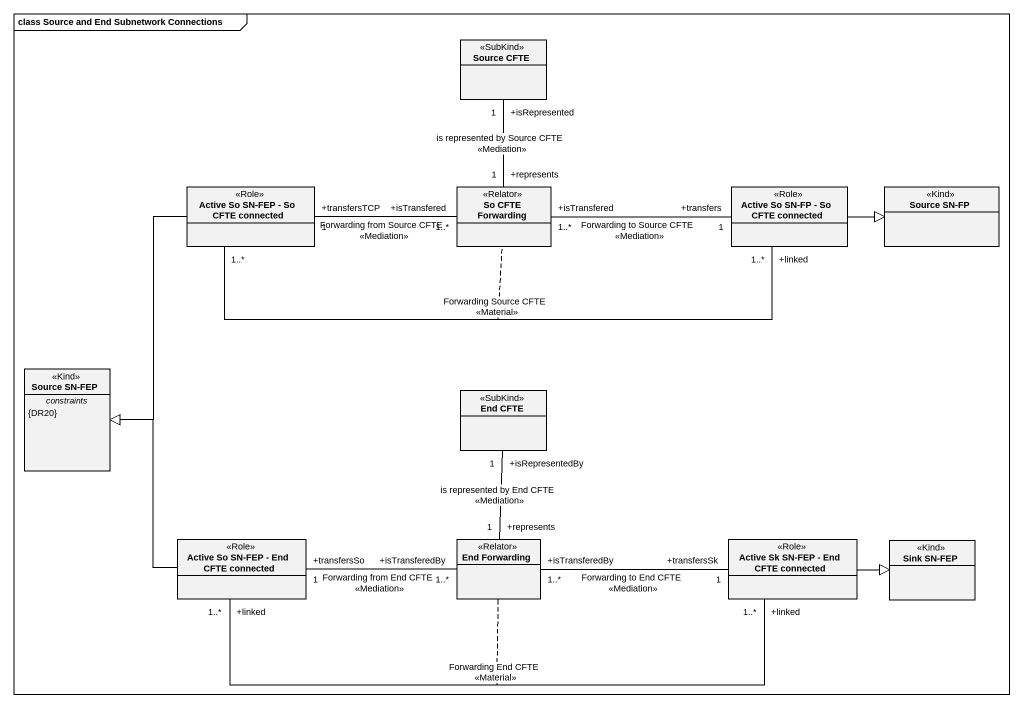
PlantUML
@startuml
mainframe class Source and End Subnetwork Connections
hide circle
hide empty members
class "Source CFTE" as Source_CFTE <<SubKind>>
class "Active So SN-FEP - So CFTE connected" as Active_So_SN_FEP_So_CFTE <<Role>>
class "So CFTE Forwarding" as So_CFTE_Forwarding <<Relator>>
class "Active So SN-FP - So CFTE connected" as Active_So_SN_FP_So_CFTE <<Role>>
class "Source SN-FP" as Source_SN_FP <<Kind>>
class "Source SN-FEP" as Source_SN_FEP <<Kind>> {
  -- constraints --
  {DR20}
}
class "End CFTE" as End_CFTE <<SubKind>>
class "Active So SN-FEP - End CFTE connected" as Active_So_SN_FEP_End_CFTE <<Role>>
class "End Forwarding" as End_Forwarding <<Relator>>
class "Active Sk SN-FEP - End CFTE connected" as Active_Sk_SN_FEP_End_CFTE <<Role>>
class "Sink SN-FEP" as Sink_SN_FEP <<Kind>>
Active_So_SN_FEP_So_CFTE "1..*" -right- "+linked\n1..*" Active_So_SN_FP_So_CFTE : Forwarding Source CFTE\n<<Material>>
(Active_So_SN_FEP_So_CFTE, Active_So_SN_FP_So_CFTE) .. So_CFTE_Forwarding
Active_So_SN_FEP_So_CFTE --|> Source_SN_FEP
So_CFTE_Forwarding "+represents\n1" -up- "+isRepresented\n1" Source_CFTE : is represented by Source CFTE\n<<Mediation>>
So_CFTE_Forwarding "+isTransfered\n1..*" -left- "+transfersTCP\n1" Active_So_SN_FEP_So_CFTE : Forwarding from Source CFTE\n<<Mediation>>
So_CFTE_Forwarding "+isTransfered\n1..*" -right- "+transfers\n1" Active_So_SN_FP_So_CFTE : Forwarding to Source CFTE\n<<Mediation>>
Active_So_SN_FP_So_CFTE -right-|> Source_SN_FP
Active_So_SN_FEP_End_CFTE -up-|> Source_SN_FEP
Active_So_SN_FEP_End_CFTE "+linked\n1..*" -right- "+linked\n1..*" Active_Sk_SN_FEP_End_CFTE : Forwarding End CFTE\n<<Material>>
(Active_So_SN_FEP_End_CFTE, Active_Sk_SN_FEP_End_CFTE) .. End_Forwarding
End_Forwarding "+represents\n1" -up- "+isRepresentedBy\n1" End_CFTE : is represented by End CFTE\n<<Mediation>>
End_Forwarding "+isTransferedBy\n1..*" -left- "+transfersSo\n1" Active_So_SN_FEP_End_CFTE : Forwarding from End CFTE\n<<Mediation>>
End_Forwarding "+isTransferedBy\n1..*" -right- "+transfersSk\n1" Active_Sk_SN_FEP_End_CFTE : Forwarding to End CFTE\n<<Mediation>>
Active_Sk_SN_FEP_End_CFTE -right-|> Sink_SN_FEP
@enduml
